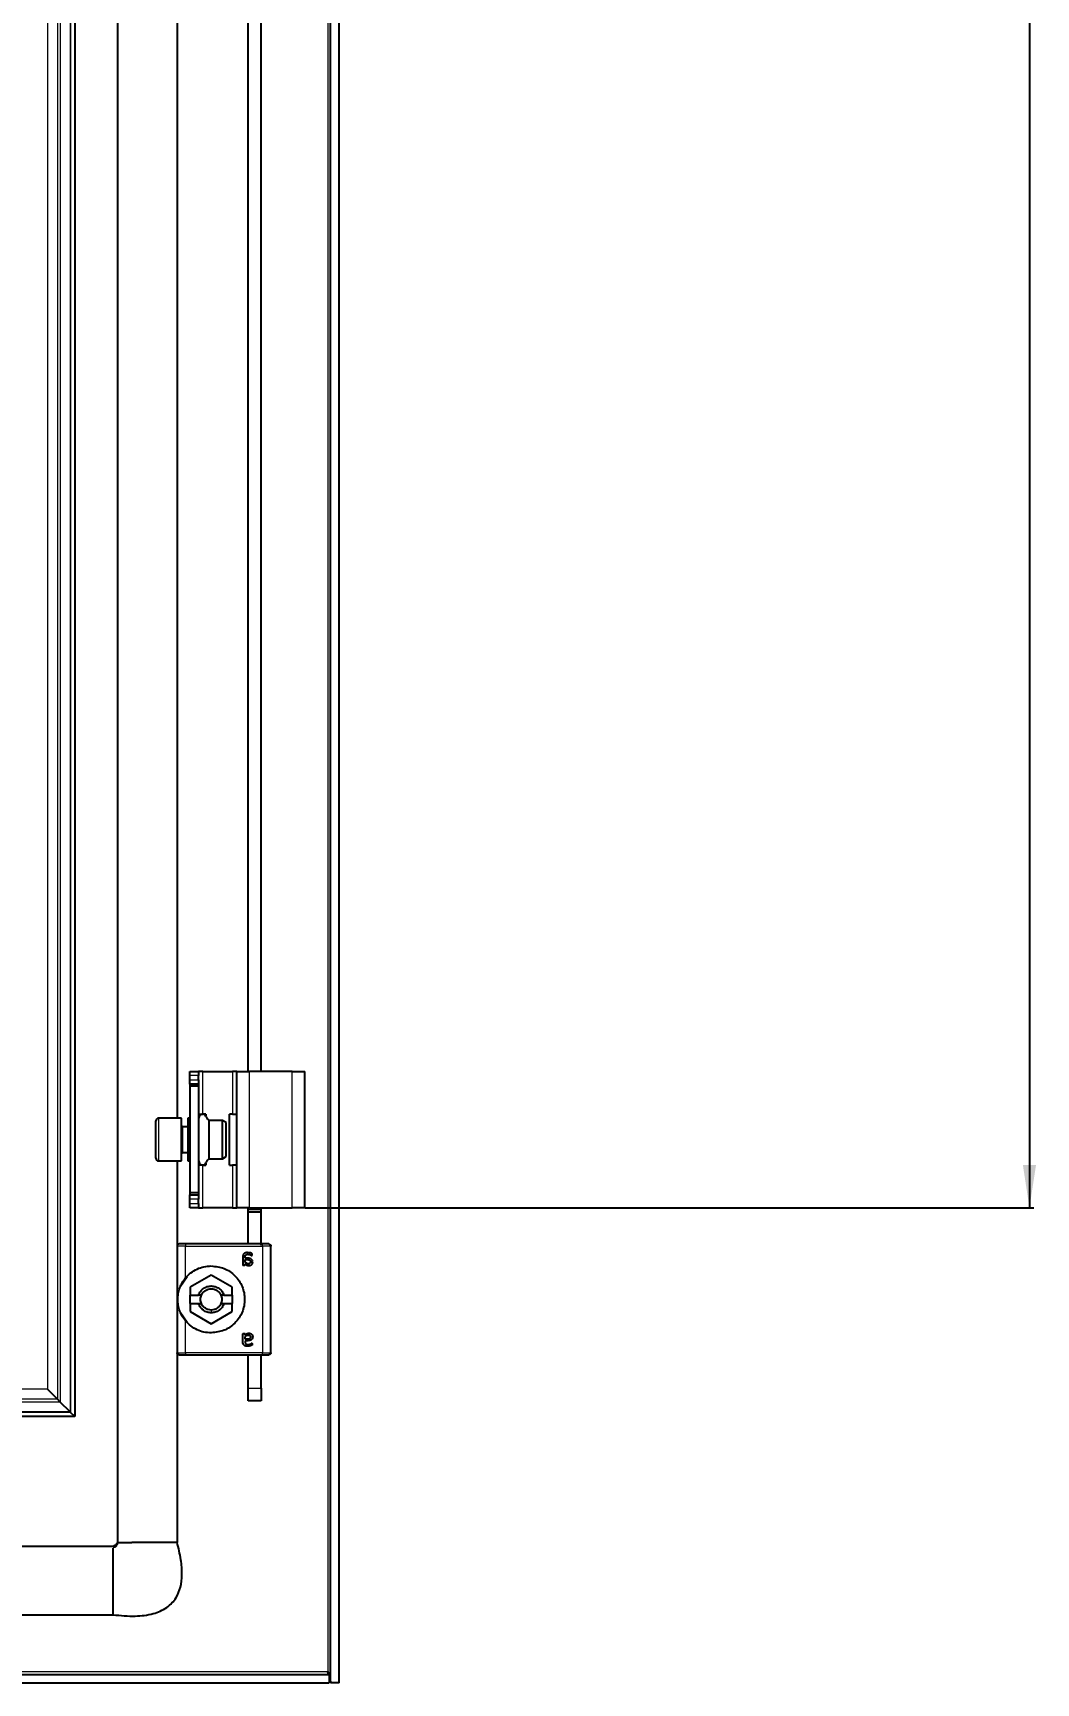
# Model space of a CAD drawing. Header units: millimetres. Extents: x -922 to 2026, y -1094 to 978.
# Drawn here: x 1790.5 to 2025.9, y -789.2 to -402 of the extents above; entities that cross this region are included whole.
import ezdxf

# ---------------------------------------------------------------- set-up
doc = ezdxf.new("R2010")
doc.units = ezdxf.units.MM
doc.layers.add('FORMAT', color=7, linetype='Continuous')
doc.styles.add('SLDTEXTSTYLE0', font='TXT', dxfattribs={"width": 0.75})
doc.dimstyles.new('SLDDIMSTYLE0', dxfattribs={"dimtxt": 20, "dimasz": 10, "dimexe": 0, "dimexo": 0.0625, "dimgap": 5, "dimtad": 2, "dimdec": 1, "dimrnd": 1e-09, "dimzin": 12, "dimdsep": 46, "dimtxsty": 'SLDTEXTSTYLE0', "dimsah": 1, "dimcen": 0.09, "dimadec": 0, "dimazin": 3, "dimtfac": 1, "dimtofl": 0, "dimtmove": 0, "dimatfit": 3, "dimfxl": 0, "dimfrac": 2, "dimtolj": 1, "dimtzin": 12, "dimarcsym": 0})

# ---------------------------------------------------------------- blocks, each defined once
blk = doc.blocks.new('_D_8')
at = {"layer": 'FORMAT'}
for p, q in [((1854.34, 654.33), (2025.33, 654.33)), ((2024.33, 654.33), (2024.33, -677.67)), ((1854.34, -677.67), (2025.33, -677.67))]:
    blk.add_line(p, q, dxfattribs=at)
for points in [[(2024.33, 654.33), (2022.8, 644.33), (2025.87, 644.33)], [(2024.33, -677.67), (2025.87, -667.67), (2022.8, -667.67)]]:
    blk.add_solid(points, dxfattribs=at)
at = {"layer": 'FORMAT', "insert": (1998.55, -41.23), "char_height": 20, "attachment_point": 1, "rotation": 90, "style": 'SLDTEXTSTYLE0'}
blk.add_mtext('1332', dxfattribs=at)

msp = doc.modelspace()

# ---------------------------------------------------------------- linework, layer by layer
at = {"color": 8, "linetype": 'Continuous', "lineweight": 18}
for p, q in [((1859.73, 763.23), (1859.73, -786.57)), ((1799.23, 702.23), (1799.23, -725.57)), ((1799.33, 702.33), (1799.33, -725.67)), ((1793.92, 696.92), (1793.92, -720.27)), ((1796.23, 699.23), (1796.23, -722.57)), ((1796.92, 699.92), (1796.92, -723.27)), ((1830.33, -655.67), (1830.33, -645.67)), ((1837.33, -645.67), (1837.33, -655.67)), ((1841.33, -677.67), (1841.33, -645.67)), ((1851.33, -677.67), (1851.33, -645.67)), ((1829.33, -646.67), (1827.33, -646.67)), ((1827.33, -647.67), (1829.33, -647.67)), ((1819.93, -656.67), (1819.93, -664.23)), ((1825.58, -658.67), (1825.58, -664.67)), ((1819.93, -664.23), (1819.93, -666.67)), ((1830.33, -677.67), (1830.33, -667.67)), ((1837.33, -667.67), (1837.33, -677.67)), ((1829.33, -675.67), (1827.33, -675.67)), ((1827.33, -676.67), (1829.33, -676.67)), ((1844.03, -678.13), (1841.03, -678.13)), ((1826.33, -694.11), (1826.33, -686.67)), ((1826.33, -686.67), (1844.33, -686.67)), ((1844.33, -686.67), (1844.33, -711.67)), ((1826.33, -711.67), (1826.33, -704.23)), ((1832.33, -701.67), (1832.33, -702.32)), ((1844.33, -711.67), (1826.33, -711.67)), ((1841.03, -719.97), (1844.03, -719.97)), ((1793.92, -720.27), (936.74, -720.27)), ((1796.23, -722.57), (1746.58, -722.57)), ((1796.92, -723.27), (1746.58, -723.27)), ((1799.23, -725.57), (1746.58, -725.57)), ((1799.33, -725.67), (1746.58, -725.67)), ((1859.73, -786.57), (1764.37, -786.57))]:
    msp.add_line(p, q, dxfattribs=at)
at = {"color": 7, "linetype": 'Continuous', "lineweight": 25}
for p, q in [((1860.33, -789.17), (1860.33, 765.83)), ((1862.33, -789.17), (1862.33, 765.83)), ((1810.33, 732.83), (1810.33, -756.17)), ((1800.33, 703.33), (1800.33, -726.67)), ((1824.33, -336.85), (1824.33, -656.67)), ((1841.03, -645.67), (1841.03, -337.17)), ((1844.03, -645.67), (1844.03, -337.17)), ((1827.33, -646.67), (1827.33, -645.67)), ((1827.33, -645.67), (1829.33, -645.67)), ((1829.33, -645.67), (1829.33, -646.67)), ((1830.33, -645.67), (1829.33, -645.67)), ((1830.33, -645.67), (1837.33, -645.67)), ((1838.33, -645.67), (1837.33, -645.67)), ((1838.33, -645.67), (1841.33, -645.67)), ((1838.33, -677.67), (1838.33, -645.67)), ((1851.33, -645.67), (1841.33, -645.67)), ((1851.33, -645.67), (1854.33, -645.67)), ((1854.33, -677.67), (1854.33, -645.67)), ((1827.33, -647.67), (1827.33, -646.67)), ((1827.33, -648.67), (1827.33, -647.67)), ((1829.33, -648.67), (1827.33, -648.67)), ((1827.33, -648.67), (1827.33, -649.17)), ((1829.33, -649.17), (1827.33, -649.17)), ((1827.33, -649.17), (1827.33, -674.17)), ((1829.33, -647.67), (1829.33, -646.67)), ((1829.33, -647.67), (1829.33, -648.67)), ((1829.33, -648.67), (1829.33, -649.17)), ((1829.33, -649.17), (1829.33, -674.17)), ((1819.33, -663.92), (1819.33, -657.27)), ((1825.33, -656.67), (1819.93, -656.67)), ((1825.33, -664.23), (1825.33, -656.67)), ((1827.33, -656.67), (1826.83, -656.67)), ((1826.83, -656.67), (1826.83, -657.88)), ((1826.83, -657.88), (1826.83, -666.67)), ((1829.33, -655.67), (1830.33, -655.67)), ((1831.03, -655.67), (1830.33, -655.67)), ((1831.03, -655.67), (1831.03, -656.12)), ((1834.96, -657.17), (1831.83, -657.17)), ((1831.83, -666.17), (1831.83, -657.17)), ((1835.83, -657.67), (1834.96, -657.17)), ((1834.96, -666.17), (1834.96, -657.17)), ((1835.83, -665.67), (1835.83, -657.67)), ((1836.63, -667.67), (1836.63, -655.67)), ((1837.33, -655.67), (1836.63, -655.67)), ((1837.33, -655.67), (1838.33, -655.67)), ((1826.83, -658.67), (1825.58, -658.67)), ((1819.33, -666.07), (1819.33, -663.92)), ((1825.33, -666.67), (1825.33, -664.23)), ((1825.58, -664.67), (1826.83, -664.67)), ((1834.96, -666.17), (1835.83, -665.67)), ((1819.93, -666.67), (1825.33, -666.67)), ((1824.33, -666.67), (1824.33, -686.5)), ((1826.83, -666.67), (1827.33, -666.67)), ((1830.33, -667.67), (1829.33, -667.67)), ((1830.33, -667.67), (1831.03, -667.67)), ((1831.03, -667.22), (1831.03, -667.67)), ((1831.83, -666.17), (1834.96, -666.17)), ((1836.63, -667.67), (1837.33, -667.67)), ((1838.33, -667.67), (1837.33, -667.67)), ((1829.33, -674.17), (1827.33, -674.17)), ((1827.33, -674.17), (1827.33, -674.67)), ((1827.33, -674.67), (1829.33, -674.67)), ((1827.33, -675.67), (1827.33, -674.67)), ((1827.33, -676.67), (1827.33, -675.67)), ((1827.33, -677.67), (1827.33, -676.67)), ((1829.33, -674.17), (1829.33, -674.67)), ((1829.33, -674.67), (1829.33, -675.67)), ((1829.33, -676.67), (1829.33, -675.67)), ((1829.33, -676.67), (1829.33, -677.67)), ((1829.33, -677.67), (1827.33, -677.67)), ((1829.33, -677.67), (1830.33, -677.67)), ((1837.33, -677.67), (1830.33, -677.67)), ((1837.33, -677.67), (1838.33, -677.67)), ((1841.33, -677.67), (1838.33, -677.67)), ((1841.03, -678.13), (1841.03, -677.67)), ((1841.03, -678.63), (1841.03, -678.13)), ((1841.03, -678.63), (1844.03, -678.63)), ((1841.03, -686.17), (1841.03, -678.63)), ((1841.33, -677.67), (1851.33, -677.67)), ((1844.03, -678.13), (1844.03, -677.67)), ((1844.03, -678.63), (1844.03, -678.13)), ((1844.03, -686.47), (1844.03, -678.63)), ((1854.33, -677.67), (1851.33, -677.67)), ((1824.33, -686.67), (1824.33, -711.67)), ((1844.33, -686.17), (1826.33, -686.17)), ((1844.93, -686.17), (1844.68, -686.17)), ((1846.33, -711.67), (1846.33, -686.67)), ((1839.77, -689.22), (1839.77, -691.08)), ((1840.23, -691.08), (1840.23, -690.8)), ((1840.3, -689.47), (1840.3, -689.25)), ((1840.68, -689.47), (1840.3, -689.47)), ((1840.3, -689.82), (1840.73, -689.82)), ((1840.3, -690.41), (1840.3, -689.82)), ((1825.16, -696.05), (1826.67, -693.79)), ((1832.33, -693.46), (1827.38, -696.32)), ((1827.38, -696.32), (1827.38, -698.17)), ((1837.28, -696.32), (1832.33, -693.46)), ((1837.28, -698.17), (1837.28, -696.32)), ((1827.38, -698.17), (1829.34, -698.17)), ((1827.38, -700.17), (1827.38, -698.17)), ((1827.38, -700.17), (1827.38, -702.03)), ((1827.38, -700.17), (1829.34, -700.17)), ((1830.04, -698.17), (1829.34, -698.17)), ((1829.34, -700.17), (1830.04, -700.17)), ((1835.32, -698.17), (1834.62, -698.17)), ((1834.62, -700.17), (1835.32, -700.17)), ((1835.32, -698.17), (1837.28, -698.17)), ((1835.32, -700.17), (1837.28, -700.17)), ((1837.28, -698.17), (1837.28, -700.17)), ((1837.28, -702.03), (1837.28, -700.17)), ((1826.67, -704.56), (1825.16, -702.3)), ((1827.38, -702.03), (1832.33, -704.89)), ((1832.33, -704.89), (1837.28, -702.03)), ((1839.77, -709.13), (1839.77, -707.26)), ((1840.23, -707.27), (1840.23, -707.55)), ((1840.3, -708.53), (1840.3, -707.94)), ((1824.33, -711.85), (1824.33, -756.17)), ((1826.33, -712.17), (1844.33, -712.17)), ((1840.73, -708.53), (1840.3, -708.53)), ((1840.68, -708.88), (1840.3, -708.88)), ((1840.3, -708.88), (1840.3, -709.1)), ((1841.03, -719.97), (1841.03, -712.17)), ((1844.03, -719.97), (1844.03, -712.17)), ((1844.68, -712.17), (1844.93, -712.17)), ((1841.03, -722.97), (1841.03, -719.97)), ((1844.03, -719.97), (1844.03, -722.97)), ((1796.23, -722.57), (1793.92, -720.27)), ((1796.92, -723.27), (1796.23, -722.57)), ((1799.23, -725.57), (1796.92, -723.27)), ((1844.03, -722.97), (1841.03, -722.97)), ((1800.33, -726.67), (1746.58, -726.67)), ((1800.33, -726.67), (1799.33, -725.67)), ((1809.33, -757.17), (1752.83, -757.17)), ((1809.33, -773.17), (1809.33, -757.5)), ((1813.76, -756.17), (1813.7, -756.17)), ((1820.9, -756.17), (1813.76, -756.17)), ((1821.05, -756.17), (1820.9, -756.17)), ((1823.35, -756.17), (1821.05, -756.17)), ((1824.33, -756.17), (1823.35, -756.17)), ((921.33, -773.17), (1809.33, -773.17)), ((870.63, -787.17), (1860.03, -787.17)), ((870.63, -789.17), (1860.03, -789.17)), ((1859.73, -786.57), (1859.92, -787.17)), ((1860.03, -787.17), (1860.03, -789.17)), ((1862.33, -789.17), (1860.33, -789.17))]:
    msp.add_line(p, q, dxfattribs=at)
for centre, radius, start, end in [((1819.93, -657.27), 0.6, 90, 180), ((1825.58, -658.42), 0.25, 180, 270), ((1825.58, -664.92), 0.25, 90, 180), ((1819.93, -666.07), 0.6, 180, 270)]:
    msp.add_arc(centre, radius, start, end, dxfattribs=at)
for points, knots in [([(1831.83, -657.17), (1831.65, -657.02), (1831.31, -656.71), (1831.11, -656.14), (1830.75, -655.84), (1830.41, -655.71), (1830.05, -655.75), (1829.7, -655.93), (1829.45, -656.29), (1829.37, -656.59), (1829.33, -656.74)], [0, 0, 0, 0, 0.185676, 0.371025, 0.466937, 0.562172, 0.656347, 0.751553, 0.873842, 1, 1, 1, 1]), ([(1829.33, -666.61), (1829.37, -666.76), (1829.45, -667.05), (1829.7, -667.41), (1830.05, -667.6), (1830.41, -667.64), (1830.75, -667.51), (1831.11, -667.2), (1831.31, -666.63), (1831.65, -666.33), (1831.83, -666.17)], [0, 0, 0, 0, 0.126158, 0.248447, 0.343653, 0.437828, 0.533063, 0.628975, 0.814324, 1, 1, 1, 1]), ([(1840.88, -688.17), (1840.73, -688.18), (1840.51, -688.19), (1840.23, -688.28), (1840.04, -688.4), (1839.9, -688.57), (1839.79, -688.84), (1839.78, -689.07), (1839.77, -689.22)], [0, 0, 0, 0, 0.250089, 0.382495, 0.500259, 0.622163, 0.750133, 1, 1, 1, 1]), ([(1840.3, -689.25), (1840.3, -689.16), (1840.31, -689.02), (1840.37, -688.85), (1840.44, -688.74), (1840.55, -688.66), (1840.67, -688.61), (1840.8, -688.59), (1840.89, -688.59), (1840.94, -688.58)], [0, 0, 0, 0, 0.250023, 0.382539, 0.499802, 0.620838, 0.749652, 0.874777, 1, 1, 1, 1]), ([(1841.95, -688.67), (1841.95, -688.61), (1841.95, -688.53), (1841.88, -688.44), (1841.75, -688.35), (1841.42, -688.22), (1841.1, -688.19), (1840.88, -688.17)], [0, 0, 0, 0, 0.124693, 0.187182, 0.249773, 0.500039, 1, 1, 1, 1]), ([(1840.94, -688.58), (1841.1, -688.6), (1841.34, -688.63), (1841.59, -688.75), (1841.72, -688.82), (1841.79, -688.87), (1841.83, -688.88), (1841.84, -688.88)], [0, 0, 0, 0, 0.4987, 0.749508, 0.874949, 0.946783, 1, 1, 1, 1]), ([(1841.84, -688.88), (1841.86, -688.88), (1841.87, -688.88), (1841.89, -688.87), (1841.9, -688.85), (1841.92, -688.83), (1841.94, -688.79), (1841.94, -688.75), (1841.95, -688.7), (1841.95, -688.68), (1841.95, -688.67)], [0, 0, 0, 0, 0.128825, 0.180169, 0.243397, 0.36986, 0.499864, 0.749649, 0.843476, 1, 1, 1, 1]), ([(1839.77, -691.08), (1839.77, -691.09), (1839.77, -691.11), (1839.79, -691.13), (1839.81, -691.15), (1839.89, -691.17), (1839.95, -691.17), (1840, -691.17)], [0, 0, 0, 0, 0.124881, 0.183376, 0.250934, 0.500336, 1, 1, 1, 1]), ([(1840, -691.17), (1840.04, -691.17), (1840.11, -691.17), (1840.19, -691.15), (1840.21, -691.13), (1840.23, -691.11), (1840.23, -691.09), (1840.23, -691.08)], [0, 0, 0, 0, 0.499718, 0.749437, 0.810587, 0.875078, 1, 1, 1, 1]), ([(1840.23, -690.8), (1840.35, -690.91), (1840.54, -691.09), (1840.81, -691.2), (1840.98, -691.23), (1841.06, -691.23), (1841.1, -691.23)], [0, 0, 0, 0, 0.499113, 0.749325, 0.874665, 1, 1, 1, 1]), ([(1841.02, -690.82), (1840.95, -690.81), (1840.81, -690.8), (1840.55, -690.67), (1840.4, -690.51), (1840.3, -690.41)], [0, 0, 0, 0, 0.249939, 0.499864, 1, 1, 1, 1]), ([(1842.06, -690.39), (1842.06, -690.31), (1842.05, -690.15), (1841.96, -689.94), (1841.8, -689.76), (1841.53, -689.59), (1841.15, -689.48), (1840.84, -689.47), (1840.68, -689.47)], [0, 0, 0, 0, 0.1250486, 0.2498861, 0.3708558, 0.4998199, 0.7496086, 1, 1, 1, 1]), ([(1840.73, -689.82), (1840.83, -689.82), (1841.01, -689.83), (1841.23, -689.89), (1841.38, -689.98), (1841.47, -690.09), (1841.53, -690.21), (1841.53, -690.3), (1841.53, -690.35)], [0, 0, 0, 0, 0.279652, 0.500248, 0.629485, 0.750186, 0.875763, 1, 1, 1, 1]), ([(1841.53, -690.35), (1841.53, -690.42), (1841.52, -690.51), (1841.46, -690.63), (1841.39, -690.7), (1841.31, -690.76), (1841.22, -690.8), (1841.12, -690.82), (1841.05, -690.82), (1841.02, -690.82)], [0, 0, 0, 0, 0.249168, 0.373635, 0.49939, 0.619394, 0.749656, 0.87477, 1, 1, 1, 1]), ([(1841.1, -691.23), (1841.23, -691.22), (1841.41, -691.21), (1841.63, -691.13), (1841.79, -691.03), (1841.91, -690.9), (1842.04, -690.69), (1842.05, -690.51), (1842.06, -690.39)], [0, 0, 0, 0, 0.25007, 0.379181, 0.500499, 0.62417, 0.750842, 1, 1, 1, 1]), ([(1826.33, -704.23), (1826.04, -703.86), (1825.47, -703.1), (1824.91, -701.85), (1824.56, -700.58), (1824.44, -699.17), (1824.56, -697.77), (1824.92, -696.49), (1825.47, -695.24), (1826.04, -694.49), (1826.33, -694.11)], [0, 0, 0, 0, 0.125762, 0.25037, 0.375307, 0.500139, 0.62481, 0.749763, 0.874888, 1, 1, 1, 1]), ([(1839.77, -707.26), (1839.77, -707.25), (1839.77, -707.24), (1839.79, -707.22), (1839.81, -707.2), (1839.89, -707.17), (1839.95, -707.17), (1840, -707.17)], [0, 0, 0, 0, 0.124884, 0.1863766, 0.2509142, 0.5003223, 1, 1, 1, 1]), ([(1840, -707.17), (1840.04, -707.17), (1840.1, -707.17), (1840.17, -707.19), (1840.2, -707.2), (1840.21, -707.22), (1840.23, -707.24), (1840.23, -707.25), (1840.23, -707.27)], [0, 0, 0, 0, 0.499162, 0.644242, 0.749698, 0.813605, 0.875217, 1, 1, 1, 1]), ([(1840.23, -707.55), (1840.35, -707.43), (1840.54, -707.26), (1840.85, -707.13), (1841.02, -707.12), (1841.1, -707.11)], [0, 0, 0, 0, 0.499364, 0.749701, 1, 1, 1, 1]), ([(1840.3, -707.94), (1840.4, -707.83), (1840.55, -707.68), (1840.77, -707.56), (1840.91, -707.53), (1840.98, -707.53), (1841.02, -707.53)], [0, 0, 0, 0, 0.499765, 0.749504, 0.874771, 1, 1, 1, 1]), ([(1842.06, -707.96), (1842.06, -708), (1842.06, -708.08), (1842.03, -708.23), (1841.96, -708.41), (1841.8, -708.59), (1841.53, -708.76), (1841.15, -708.86), (1840.84, -708.87), (1840.68, -708.88)], [0, 0, 0, 0, 0.0626366, 0.1252782, 0.2500723, 0.3748405, 0.4999941, 0.7496958, 1, 1, 1, 1]), ([(1841.53, -708), (1841.53, -708.04), (1841.53, -708.13), (1841.47, -708.26), (1841.38, -708.36), (1841.24, -708.45), (1841.01, -708.52), (1840.83, -708.52), (1840.73, -708.53)], [0, 0, 0, 0, 0.124446, 0.249795, 0.37, 0.499734, 0.719932, 1, 1, 1, 1]), ([(1841.02, -707.53), (1841.09, -707.53), (1841.19, -707.54), (1841.31, -707.59), (1841.39, -707.64), (1841.46, -707.71), (1841.5, -707.8), (1841.53, -707.9), (1841.53, -707.96), (1841.53, -708)], [0, 0, 0, 0, 0.2496231, 0.3771401, 0.499734, 0.6227303, 0.7498125, 0.8748762, 1, 1, 1, 1]), ([(1841.1, -707.11), (1841.23, -707.12), (1841.41, -707.13), (1841.63, -707.22), (1841.79, -707.32), (1841.91, -707.44), (1842.04, -707.65), (1842.05, -707.84), (1842.06, -707.96)], [0, 0, 0, 0, 0.25007, 0.379559, 0.500499, 0.624556, 0.750843, 1, 1, 1, 1]), ([(1840.88, -710.17), (1840.81, -710.17), (1840.66, -710.17), (1840.44, -710.13), (1840.23, -710.06), (1840.04, -709.94), (1839.9, -709.78), (1839.79, -709.5), (1839.78, -709.28), (1839.77, -709.13)], [0, 0, 0, 0, 0.125255, 0.250437, 0.383066, 0.500493, 0.622629, 0.75025, 1, 1, 1, 1]), ([(1840.3, -709.1), (1840.3, -709.14), (1840.3, -709.23), (1840.32, -709.37), (1840.37, -709.49), (1840.44, -709.6), (1840.55, -709.68), (1840.71, -709.75), (1840.85, -709.76), (1840.94, -709.76)], [0, 0, 0, 0, 0.125295, 0.250514, 0.383518, 0.50035, 0.621938, 0.750243, 1, 1, 1, 1]), ([(1841.95, -709.68), (1841.95, -709.7), (1841.95, -709.76), (1841.93, -709.84), (1841.88, -709.9), (1841.75, -709.99), (1841.42, -710.12), (1841.1, -710.15), (1840.88, -710.17)], [0, 0, 0, 0, 0.062686, 0.125173, 0.187628, 0.250185, 0.500314, 1, 1, 1, 1]), ([(1840.94, -709.76), (1841.1, -709.75), (1841.41, -709.72), (1841.67, -709.51), (1841.83, -709.47), (1841.84, -709.47)], [0, 0, 0, 0, 0.498852, 0.946609, 1, 1, 1, 1]), ([(1841.84, -709.47), (1841.86, -709.47), (1841.87, -709.47), (1841.89, -709.48), (1841.9, -709.5), (1841.92, -709.52), (1841.94, -709.58), (1841.95, -709.63), (1841.95, -709.68)], [0, 0, 0, 0, 0.13107, 0.182437, 0.243796, 0.371388, 0.500442, 1, 1, 1, 1]), ([(1810.36, -756.17), (1810.35, -756.31), (1810.32, -756.55), (1810.19, -756.75), (1810.07, -756.84), (1810.02, -756.95), (1810, -757.02), (1809.98, -757.07), (1809.97, -757.11), (1809.95, -757.15), (1809.92, -757.19), (1809.86, -757.24), (1809.74, -757.31), (1809.55, -757.34), (1809.41, -757.34), (1809.33, -757.34)], [0, 0, 0, 0, 0.2334106, 0.4185463, 0.5493508, 0.5950261, 0.6313287, 0.6471113, 0.6619944, 0.6766392, 0.6917419, 0.7255627, 0.7667935, 0.8726273, 1, 1, 1, 1]), ([(1809.33, -773.17), (1811.06, -773.34), (1814.2, -773.64), (1818.52, -773.13), (1821.95, -771.7), (1824.17, -769.39), (1825.25, -766.62), (1825.57, -763.57), (1825.28, -760.01), (1824.66, -757.52), (1824.33, -756.17)], [0, 0, 0, 0, 0.176713, 0.320911, 0.440308, 0.54837, 0.6374, 0.738878, 0.858543, 1, 1, 1, 1]), ([(1810.33, -756.17), (1810.18, -756.4), (1809.91, -756.8), (1809.51, -757.06), (1809.33, -757.17)], [0, 0, 0, 0, 0.5615605, 1, 1, 1, 1]), ([(1810.44, -756.17), (1810.47, -756.17), (1810.55, -756.17), (1811.01, -756.17), (1811.31, -756.17)], [0, 0, 0, 0, 0.356727, 1, 1, 1, 1]), ([(1860.03, -787.17), (1859.98, -787.17), (1859.93, -787.11), (1859.83, -786.89), (1859.78, -786.73), (1859.73, -786.57)], [0, 0, 0, 0, 0.5, 0.5, 1, 1, 1, 1]), ([(1860.03, -787.49), (1860.07, -787.62), (1860.27, -788.18), (1860.3, -788.74), (1860.33, -789.17)], [0, 0, 0, 0, 0.226541, 1, 1, 1, 1])]:
    msp.add_open_spline(points, degree=3, knots=knots, dxfattribs=at)
for points in [[(1824.83, -686.17), (1824.76, -686.18), (1824.63, -686.2), (1824.47, -686.31), (1824.35, -686.48), (1824.34, -686.61), (1824.33, -686.67)], [(1826.33, -686.17), (1826.13, -686.17), (1825.74, -686.17), (1825.24, -686.17), (1824.9, -686.17), (1824.85, -686.17), (1824.83, -686.17)], [(1845.83, -686.17), (1845.81, -686.17), (1845.76, -686.17), (1845.41, -686.17), (1844.92, -686.17), (1844.53, -686.17), (1844.33, -686.17)], [(1845.83, -686.17), (1845.89, -686.18), (1846.03, -686.2), (1846.19, -686.31), (1846.31, -686.48), (1846.32, -686.61), (1846.33, -686.67)], [(1826.33, -694.11), (1826.72, -693.7), (1827.51, -692.87), (1829, -692), (1830.62, -691.43), (1831.76, -691.36), (1832.33, -691.32)], [(1832.33, -691.32), (1833.36, -691.44), (1835.41, -691.68), (1838.02, -693.49), (1839.77, -696.09), (1840.38, -699.17), (1839.77, -702.26), (1838.02, -704.85), (1835.41, -706.67), (1833.36, -706.9), (1832.33, -707.02)], [(1829.34, -698.17), (1829.47, -697.87), (1829.74, -697.27), (1830.46, -696.58), (1831.35, -696.13), (1832.33, -695.97), (1833.31, -696.13), (1834.2, -696.58), (1834.92, -697.27), (1835.18, -697.87), (1835.32, -698.17)], [(1830.04, -698.17), (1830.15, -697.96), (1830.38, -697.53), (1830.94, -697.06), (1831.6, -696.73), (1832.09, -696.69), (1832.33, -696.67)], [(1832.33, -696.67), (1832.57, -696.69), (1833.05, -696.73), (1833.71, -697.06), (1834.27, -697.53), (1834.5, -697.96), (1834.62, -698.17)], [(1832.33, -702.32), (1832, -702.29), (1831.35, -702.23), (1830.46, -701.77), (1829.74, -701.08), (1829.47, -700.47), (1829.34, -700.17)], [(1830.04, -700.17), (1829.98, -700.01), (1829.86, -699.69), (1829.81, -699.17), (1829.86, -698.66), (1829.98, -698.33), (1830.04, -698.17)], [(1832.33, -701.67), (1832.09, -701.65), (1831.6, -701.61), (1830.94, -701.29), (1830.38, -700.81), (1830.15, -700.39), (1830.04, -700.17)], [(1835.32, -700.17), (1835.18, -700.47), (1834.92, -701.08), (1834.2, -701.77), (1833.31, -702.23), (1832.66, -702.29), (1832.33, -702.32)], [(1834.62, -700.17), (1834.5, -700.39), (1834.27, -700.81), (1833.71, -701.29), (1833.05, -701.61), (1832.57, -701.65), (1832.33, -701.67)], [(1834.62, -698.17), (1834.68, -698.33), (1834.8, -698.66), (1834.84, -699.17), (1834.8, -699.69), (1834.68, -700.01), (1834.62, -700.17)], [(1832.33, -707.02), (1831.76, -706.99), (1830.62, -706.92), (1829, -706.34), (1827.51, -705.47), (1826.72, -704.65), (1826.33, -704.23)], [(1824.83, -712.17), (1824.76, -712.17), (1824.63, -712.15), (1824.47, -712.03), (1824.35, -711.87), (1824.34, -711.74), (1824.33, -711.67)], [(1824.83, -712.17), (1824.85, -712.17), (1824.9, -712.17), (1825.24, -712.17), (1825.74, -712.17), (1826.13, -712.17), (1826.33, -712.17)], [(1844.33, -712.17), (1844.53, -712.17), (1844.92, -712.17), (1845.41, -712.17), (1845.76, -712.17), (1845.81, -712.17), (1845.83, -712.17)], [(1846.33, -711.67), (1846.32, -711.74), (1846.31, -711.87), (1846.19, -712.03), (1846.03, -712.15), (1845.89, -712.17), (1845.83, -712.17)], [(1811.31, -756.17), (1811.63, -756.17), (1812.28, -756.17), (1813.23, -756.17), (1813.7, -756.17)]]:
    msp.add_open_spline(points, degree=3, dxfattribs=at)
at = {"color": 8, "linetype": 'Continuous', "lineweight": 18}
for points in [[(1826.33, -686.67), (1826.07, -686.67), (1825.54, -686.67), (1824.88, -686.67), (1824.42, -686.67), (1824.36, -686.67), (1824.33, -686.67)], [(1826.33, -686.17), (1826.33, -686.18), (1826.33, -686.2), (1826.33, -686.31), (1826.33, -686.48), (1826.33, -686.61), (1826.33, -686.67)], [(1844.33, -686.67), (1844.33, -686.61), (1844.33, -686.48), (1844.33, -686.31), (1844.33, -686.2), (1844.33, -686.18), (1844.33, -686.17)], [(1846.33, -686.67), (1846.3, -686.67), (1846.24, -686.67), (1845.78, -686.67), (1845.11, -686.67), (1844.59, -686.67), (1844.33, -686.67)], [(1824.33, -711.67), (1824.36, -711.67), (1824.42, -711.67), (1824.88, -711.67), (1825.54, -711.67), (1826.07, -711.67), (1826.33, -711.67)], [(1826.33, -711.67), (1826.33, -711.74), (1826.33, -711.87), (1826.33, -712.03), (1826.33, -712.15), (1826.33, -712.17), (1826.33, -712.17)], [(1844.33, -712.17), (1844.33, -712.17), (1844.33, -712.15), (1844.33, -712.03), (1844.33, -711.87), (1844.33, -711.74), (1844.33, -711.67)], [(1844.33, -711.67), (1844.59, -711.67), (1845.11, -711.67), (1845.78, -711.67), (1846.24, -711.67), (1846.3, -711.67), (1846.33, -711.67)]]:
    msp.add_open_spline(points, degree=3, dxfattribs=at)

# ---------------------------------------------------------------- dimensions: what is measured, and where the dimension line sits
at = {"layer": 'FORMAT'}
dim = msp.add_linear_dim(base=(2024.33, -677.67), p1=(1854.33, 654.33), p2=(1854.33, -677.67), angle=90, dimstyle='SLDDIMSTYLE0', dxfattribs=at)
dim.commit()
dim.dimension.update_dxf_attribs({"geometry": '_D_8', "text_midpoint": (2024.33, -11.67), "dimtype": 160})

doc.saveas('drawing.dxf')
